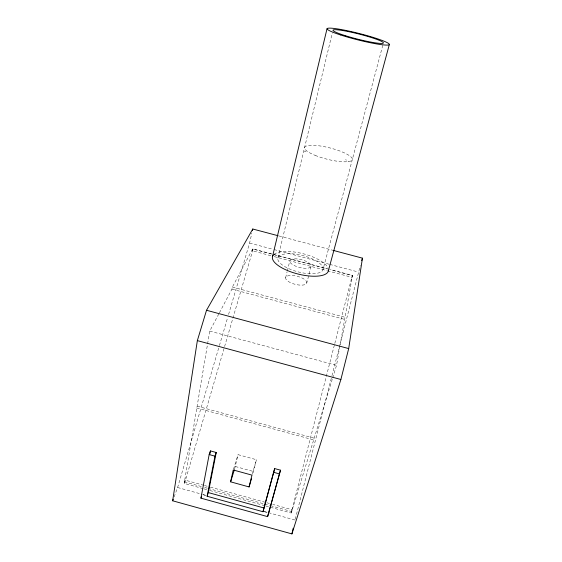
<?xml version="1.0" encoding="UTF-8"?>
<svg xmlns="http://www.w3.org/2000/svg" width="562" height="562" viewBox="0 0 562 562"><rect width="100%" height="100%" fill="white"/><g stroke="black" fill="none" stroke-linecap="round" stroke-linejoin="round"><path stroke-width="0.42" stroke-dasharray="2.81 2.11" d="M201.322 486.537L184.427 481.866L209.731 331.088L219.018 313.54M203.128 488.645L184.512 483.489L185.067 480.131L203.613 485.259M332.676 377.917L336.533 365.37L339.975 345.778M340.122 344.92L352.5 275.492L330.505 269.627M327.47 270.807L351.981 277.34L352.304 275.499L330.266 269.627M219.426 312.774L231.937 289.128L232.394 287.056L252.668 248.882L327.119 268.727M270.589 505.702L291.706 511.546L332.416 378.753M234.635 468.933L238.035 454.651L256.434 459.709L252.823 473.942M228.572 314.453L249.598 243.051L251.839 233.139M270.835 255.703L252.24 250.75L252.668 248.882M291.706 511.546L292.121 509.741L272.732 504.381M277.832 258.014L332.367 32.736M285.644 277.677L287.098 271.811M287.308 270.975L289.809 260.923M295.247 519.183L331.756 376.512M331.973 375.662L360.347 265.517M265.735 505.969L291.116 512.994L334.601 344.204M334.819 343.361L352.304 275.499M306.768 283.058A10.903 4.166 14.3 0 0 292.022 275.457A10.903 4.166 14.3 0 0 289.88 282.363A10.903 4.166 14.3 0 0 306.768 283.058L311.116 266.346A10.994 3.99 14.3 0 0 296.195 258.857A10.994 3.99 14.3 0 0 294.13 265.468A10.994 3.99 14.3 0 0 311.116 266.346M323.024 269.521A23.316 8.472 14.3 0 0 291.074 253.75A23.316 8.472 14.3 0 0 287.217 267.905A23.316 8.472 14.3 0 0 323.024 269.521L383.172 43.815M351.981 277.34L352.5 275.492M252.212 474.328L256.434 459.709M174.108 496.885L177.613 487.507L219.173 346.375M219.419 345.539L227.582 317.818M184.512 483.489L253.132 249.064L273.476 254.488M291.116 512.994L292.121 509.741M233.49 469.165L238.035 454.651M184.427 481.866L185.067 480.131M252.24 250.75L253.132 249.064M278.928 235.956L332.915 250.308M249.598 243.051L273.23 249.345M274.073 249.57L328.939 264.182M329.782 264.407L358.479 272.057M274.319 254.712L329.416 269.402M274.221 256.609L326.62 270.582M232.394 287.056L345.187 317.319M231.937 289.128L344.604 319.371M209.731 331.088L336.533 365.37M197.304 406.207L314.137 438.163M196.63 407.935L313.737 439.969M235.387 466.509L253.518 471.504M204.456 485.491L209.514 486.889M210.357 487.121L265.988 502.512M266.831 502.744L269.36 503.447M204.701 487.472L207.238 488.174M208.081 488.406L263.831 503.833M264.674 504.065L269.739 505.47M203.971 488.877L209.05 490.282M209.893 490.514L264.892 505.737M177.613 487.507L202.109 494.293M202.952 494.525L205.488 495.227M263.775 511.378L295.029 520.033M203.015 494.729L205.537 495.424M264.372 511.722L267.73 512.656M345.574 159.643L346.459 160.156M348.019 161.175L348.686 161.673M274.003 254.431A28.824 10.467 14.3 0 1 303.009 253.694A28.824 10.467 14.3 0 1 328.11 268.2M304.323 151.824A24.552 5.957 14.2 0 1 306.065 151.185M315.184 155.386A24.623 5.817 14.2 0 0 352.304 159.657A24.623 5.817 14.2 0 0 317.853 145.67A24.623 5.817 14.2 0 0 315.184 155.386"/><path stroke-width="0.84" d="M278.085 235.731L252.774 229.008L206.521 310.266L197.353 340.614L172.653 500.791L291.917 533.9L340.881 379.491L348.693 348.588L362.441 258.155L333.758 250.533M200.929 498.15L209.169 454.56L210.448 450.907L216.23 452.494L208.333 492.579L207.104 496.246L262.995 511.729L274.67 468.575L280.487 470.176L267.61 516.633L200.929 498.15L201.428 496.689M209.795 454.321L210.448 450.907M207.104 496.246L214.979 456.154L216.23 452.494M230.61 481.831L233.237 469.973L251.98 475.136L249.078 486.938L230.61 481.831L234.382 469.734M291.917 533.9L293.202 528.189M252.401 230.659L252.774 229.008M272.479 256.722L327.035 28.69M267.61 516.633L280.487 470.176M262.995 511.729L274.67 468.575M328.341 270.94L389.347 44.496M361.745 260.606L362.441 258.155M249.078 486.938L251.418 478.817M172.653 500.791L173.237 499.232M206.521 310.266L348.693 348.588M197.353 340.614L340.881 379.491M209.169 454.56L214.979 456.154M273.687 472.319L279.525 473.928M208.333 492.579L263.978 507.985M328.454 270.287A28.824 10.467 14.3 0 1 297.811 273.982A28.824 10.467 14.3 0 1 272.703 256.096M273.027 255.506A28.824 10.467 14.3 0 1 273.462 254.951M340.368 34.9A32.146 3.267 14.2 0 0 389.241 44.679A32.146 3.267 14.2 0 0 344.949 30.243A32.146 3.267 14.2 0 0 340.368 34.9M344.963 35.568A26.007 2.641 14.2 0 0 383.403 42.965A26.007 2.641 14.2 0 0 346.22 31.17A26.007 2.641 14.2 0 0 344.963 35.568"/></g></svg>
